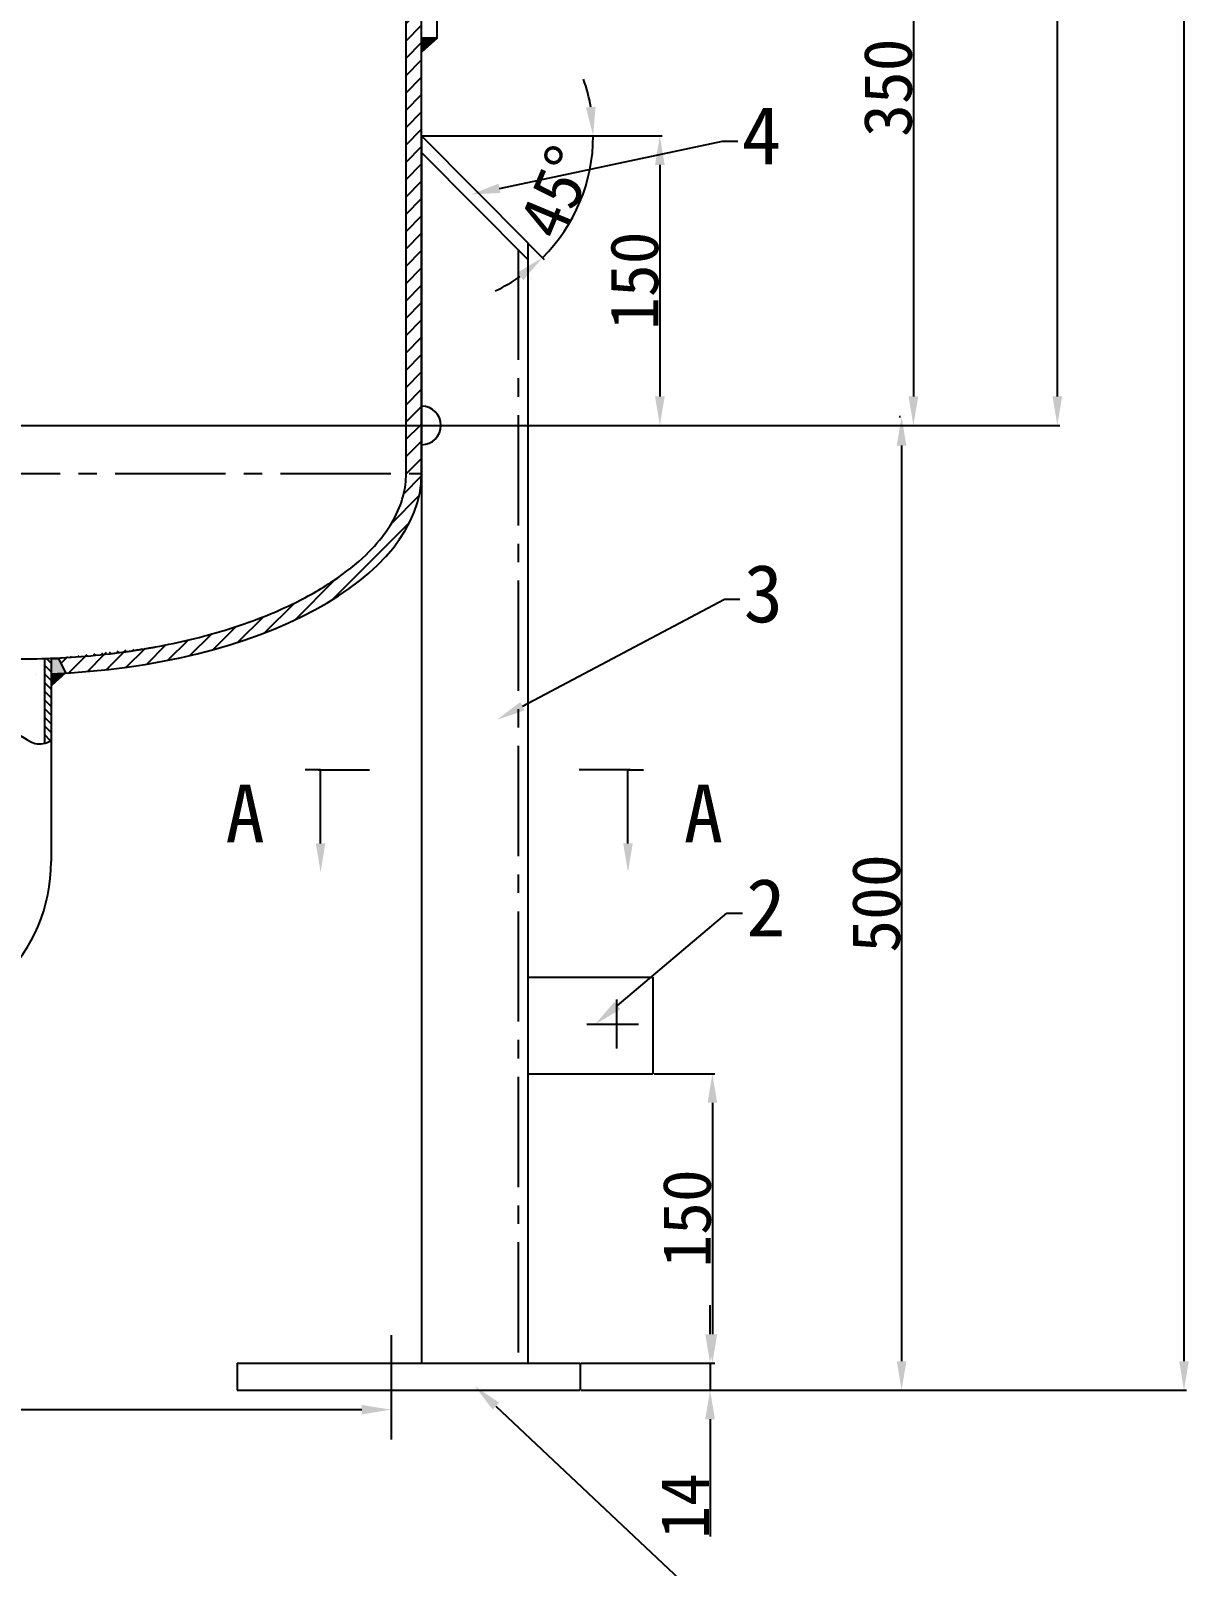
# Model space of a CAD drawing. Header units: millimetres. Extents: x 12390 to 18016, y -2844 to 295.
# Drawn here: x 13325 to 13926, y -2408 to -1613 of the extents above; entities that cross this region are included whole.
import ezdxf
from ezdxf import colors
from ezdxf.entities.mleader import LeaderData, LeaderLine
from ezdxf.math import Vec2, Vec3

# ---------------------------------------------------------------- set-up
doc = ezdxf.new("R2010")
doc.units = ezdxf.units.MM
doc.header["$LTSCALE"] = 3
doc.linetypes.add('CENTER2', pattern=[28.575, 19.05, -3.175, 3.175, -3.175])
doc.layers.add('图层1', color=1, linetype='CENTER2')
doc.styles.add('明细', font='SimSun.ttf', dxfattribs={"height": 30})
doc.styles.add('标注', font='SimSun.ttf', dxfattribs={"height": 25})
doc.dimstyles.new('ISO-25', dxfattribs={"dimtxt": 25, "dimasz": 15, "dimexe": 1.25, "dimexo": 0.625, "dimtad": 1, "dimtxsty": '标注', "dimcen": 2.5, "dimclrd": 5, "dimclre": 1, "dimadec": 0, "dimazin": 0, "dimtfac": 1, "dimtmove": 0, "dimatfit": 3, "dimfxl": 1, "dimarcsym": 0})
pattern_1 = [(45, (14918.6806, -874.47), (-4.490128, 4.490128), [])]

# ---------------------------------------------------------------- blocks, each defined once
blk = doc.blocks.new('*D28')
at = {"layer": 'Defpoints', "color": 1, "lineweight": -2}
for p, q in [((13520.47, -317.07), (13858.61, -317.07)), ((13528.47, -1817.07), (13858.61, -1817.07))]:
    blk.add_line(p, q, dxfattribs=at)
at = {"layer": 'Defpoints', "color": 5, "lineweight": -2}
blk.add_line((13857.36, -332.07), (13857.36, -1802.07), dxfattribs=at)
at = {"layer": 'Defpoints', "color": 0}
for p in [(13519.85, -317.07), (13527.85, -1817.07), (13857.36, -1817.07)]:
    blk.add_point(p, dxfattribs=at)
at = {"layer": 'Defpoints', "color": 5}
for points in [[(13854.86, -332.07), (13859.86, -332.07), (13857.36, -317.07)], [(13854.86, -1802.07), (13859.86, -1802.07), (13857.36, -1817.07)]]:
    blk.add_solid(points, dxfattribs=at)
at = {"layer": 'Defpoints', "color": 0, "insert": (13844.24, -1067.07), "char_height": 25, "attachment_point": 5, "rotation": 90, "style": '标注'}
blk.add_mtext('1500', dxfattribs=at)
blk = doc.blocks.new('*D29')
at = {"layer": 'Defpoints', "color": 1, "lineweight": -2}
for p, q in [((13372.47, -38.07), (13924.25, -38.07)), ((13610.59, -2317.07), (13924.25, -2317.07))]:
    blk.add_line(p, q, dxfattribs=at)
at = {"layer": 'Defpoints', "color": 5, "lineweight": -2}
blk.add_line((13923, -53.07), (13923, -2302.07), dxfattribs=at)
at = {"layer": 'Defpoints', "color": 0}
for p in [(13371.85, -38.07), (13609.96, -2317.07), (13923, -2317.07)]:
    blk.add_point(p, dxfattribs=at)
at = {"layer": 'Defpoints', "color": 5}
for points in [[(13920.5, -53.07), (13925.5, -53.07), (13923, -38.07)], [(13920.5, -2302.07), (13925.5, -2302.07), (13923, -2317.07)]]:
    blk.add_solid(points, dxfattribs=at)
at = {"layer": 'Defpoints', "color": 0, "insert": (13909.87, -1177.57), "char_height": 25, "attachment_point": 5, "rotation": 90, "style": '标注'}
blk.add_mtext('2283', dxfattribs=at)
blk = doc.blocks.new('*D34')
at = {"layer": 'Defpoints', "color": 1, "lineweight": -2}
for p, q in [((13528.47, -1667.07), (13652.6, -1667.07)), ((13528.47, -1817.07), (13652.6, -1817.07))]:
    blk.add_line(p, q, dxfattribs=at)
at = {"layer": 'Defpoints', "color": 5, "lineweight": -2}
blk.add_line((13651.35, -1682.07), (13651.35, -1802.07), dxfattribs=at)
at = {"layer": 'Defpoints', "color": 0}
for p in [(13527.85, -1667.07), (13527.85, -1817.07), (13651.35, -1817.07)]:
    blk.add_point(p, dxfattribs=at)
at = {"layer": 'Defpoints', "color": 5}
for points in [[(13648.85, -1682.07), (13653.85, -1682.07), (13651.35, -1667.07)], [(13648.85, -1802.07), (13653.85, -1802.07), (13651.35, -1817.07)]]:
    blk.add_solid(points, dxfattribs=at)
at = {"layer": 'Defpoints', "color": 0, "insert": (13638.23, -1742.07), "char_height": 25, "attachment_point": 5, "rotation": 90, "style": '标注'}
blk.add_mtext('150', dxfattribs=at)
blk = doc.blocks.new('*D35')
at = {"layer": 'Defpoints', "color": 1, "lineweight": -2}
blk.add_line((13583.29, -1722.96), (13591.36, -1731.1), dxfattribs=at)
at = {"layer": 'Defpoints', "color": 5, "lineweight": -2}
for start, end in [(9.67511, 19.35022), (314.76927, 0), (295.41905, 305.09416)]:
    blk.add_arc((13527.85, -1667.07), 88.94, start, end, dxfattribs=at)
at = {"layer": 'Defpoints', "color": 0}
for p in [(13527.85, -1667.07), (13527.85, -1667.07), (13652.6, -1667.07), (13604.75, -1711.75), (13582.85, -1722.52)]:
    blk.add_point(p, dxfattribs=at)
at = {"layer": 'Defpoints', "color": 5}
for points in [[(13618.01, -1651.91), (13613.03, -1652.34), (13616.79, -1667.07)], [(13577.38, -1737.92), (13580.59, -1741.76), (13590.48, -1730.21)]]:
    blk.add_solid(points, dxfattribs=at)
at = {"layer": 'Defpoints', "color": 0, "insert": (13597.83, -1696.22), "char_height": 25, "attachment_point": 5, "rotation": 67.38464, "style": '标注'}
blk.add_mtext('45°', dxfattribs=at)
blk = doc.blocks.new('*D36')
at = {"layer": 'Defpoints', "color": 1, "lineweight": -2}
for p, q in [((13776, -1812.57), (13775.38, -1812.57)), ((13611.21, -2317.07), (13777.88, -2317.07))]:
    blk.add_line(p, q, dxfattribs=at)
at = {"layer": 'Defpoints', "color": 5, "lineweight": -2}
blk.add_line((13776.63, -1827.57), (13776.63, -2302.07), dxfattribs=at)
at = {"layer": 'Defpoints', "color": 0}
for p in [(13776.63, -1812.57), (13610.59, -2317.07), (13776.63, -2317.07)]:
    blk.add_point(p, dxfattribs=at)
at = {"layer": 'Defpoints', "color": 5}
for points in [[(13774.13, -1827.57), (13779.13, -1827.57), (13776.63, -1812.57)], [(13774.13, -2302.07), (13779.13, -2302.07), (13776.63, -2317.07)]]:
    blk.add_solid(points, dxfattribs=at)
at = {"layer": 'Defpoints', "color": 0, "insert": (13763.5, -2064.82), "char_height": 25, "attachment_point": 5, "rotation": 90, "style": '标注'}
blk.add_mtext('500', dxfattribs=at)
blk = doc.blocks.new('*D37')
at = {"layer": 'Defpoints', "color": 1, "lineweight": -2}
for p, q in [((13648.35, -2153.07), (13679.81, -2153.07)), ((13610.59, -2303.07), (13679.81, -2303.07))]:
    blk.add_line(p, q, dxfattribs=at)
at = {"layer": 'Defpoints', "color": 5, "lineweight": -2}
blk.add_line((13678.56, -2168.07), (13678.56, -2288.07), dxfattribs=at)
at = {"layer": 'Defpoints', "color": 0}
for p in [(13647.73, -2153.07), (13609.96, -2303.07), (13678.56, -2303.07)]:
    blk.add_point(p, dxfattribs=at)
at = {"layer": 'Defpoints', "color": 5}
for points in [[(13676.06, -2168.07), (13681.06, -2168.07), (13678.56, -2153.07)], [(13676.06, -2288.07), (13681.06, -2288.07), (13678.56, -2303.07)]]:
    blk.add_solid(points, dxfattribs=at)
at = {"layer": 'Defpoints', "color": 0, "insert": (13665.43, -2228.07), "char_height": 25, "attachment_point": 5, "rotation": 90, "style": '标注'}
blk.add_mtext('150', dxfattribs=at)
blk = doc.blocks.new('*D38')
at = {"layer": 'Defpoints', "color": 5, "lineweight": -2}
for p, q in [((13677.38, -2288.07), (13677.38, -2273.07)), ((13677.38, -2303.07), (13677.38, -2317.07)), ((13677.38, -2332.07), (13677.38, -2392.83))]:
    blk.add_line(p, q, dxfattribs=at)
at = {"layer": 'Defpoints', "color": 1, "lineweight": -2}
for p, q in [((13610.59, -2303.07), (13678.63, -2303.07)), ((13611.84, -2317.07), (13678.63, -2317.07))]:
    blk.add_line(p, q, dxfattribs=at)
at = {"layer": 'Defpoints', "color": 0}
for p in [(13609.96, -2303.07), (13611.21, -2317.07), (13677.38, -2317.07)]:
    blk.add_point(p, dxfattribs=at)
at = {"layer": 'Defpoints', "color": 5}
for points in [[(13674.88, -2288.07), (13679.88, -2288.07), (13677.38, -2303.07)], [(13674.88, -2332.07), (13679.88, -2332.07), (13677.38, -2317.07)]]:
    blk.add_solid(points, dxfattribs=at)
at = {"layer": 'Defpoints', "color": 0, "insert": (13664.25, -2377.06), "char_height": 25, "attachment_point": 5, "rotation": 90, "style": '标注'}
blk.add_mtext('14', dxfattribs=at)
blk = doc.blocks.new('*D57')
at = {"layer": 'Defpoints', "color": 1, "lineweight": -2}
for p, q in [((13766.47, -1467.07), (13784.01, -1467.07)), ((13778, -1817.07), (13784.01, -1817.07))]:
    blk.add_line(p, q, dxfattribs=at)
at = {"layer": 'Defpoints', "color": 5, "lineweight": -2}
blk.add_line((13782.76, -1482.07), (13782.76, -1802.07), dxfattribs=at)
at = {"layer": 'Defpoints', "color": 0}
for p in [(13765.85, -1467.07), (13777.38, -1817.07), (13782.76, -1817.07)]:
    blk.add_point(p, dxfattribs=at)
at = {"layer": 'Defpoints', "color": 5}
for points in [[(13780.26, -1482.07), (13785.26, -1482.07), (13782.76, -1467.07)], [(13780.26, -1802.07), (13785.26, -1802.07), (13782.76, -1817.07)]]:
    blk.add_solid(points, dxfattribs=at)
at = {"layer": 'Defpoints', "color": 0, "insert": (13769.63, -1642.07), "char_height": 25, "attachment_point": 5, "rotation": 90, "style": '标注'}
blk.add_mtext('350', dxfattribs=at)

msp = doc.modelspace()

# ---------------------------------------------------------------- hatches: boundary and pattern name
msp.add_hatch(color=256).paths.add_polyline_path([(13535.85, -1616.329), (13527.85, -1623.65), (13527.85, -1616.329)])
at = {"layer": 'Defpoints'}
h = msp.add_hatch(dxfattribs=at)
h.set_pattern_fill('ANSI31', color=256, scale=2, style=0)
h.set_pattern_definition(pattern_1)
h.paths.add_polyline_path([(13527.85, -1547.071), (13519.85, -1547.071), (13519.85, -1817.071), (13527.85, -1817.071)])
h = msp.add_hatch(dxfattribs=at)
h.set_pattern_fill('ANSI31', color=256, scale=2, style=0)
h.set_pattern_definition(pattern_1)
h.paths.add_polyline_path([(13527.85, -1817.071), (13519.85, -1817.071), (13519.85, -1842.071), (13527.85, -1842.071)])
h = msp.add_hatch(dxfattribs=at)
h.set_pattern_fill('ANSI31', color=256, scale=2, style=0)
h.set_pattern_definition(pattern_1)
edge = h.paths.add_edge_path()
edge.add_ellipse((13319.85, -1842.071), major_axis=(-208, 0), ratio=0.5, start_angle=96.440843, end_angle=180)
edge.add_line((13527.85, -1842.071), (13519.85, -1842.071))
edge.add_spline(control_points=[(13519.85, -1842.071), (13519.85, -1843.931), (13519.732, -1845.79), (13518.981, -1851.704), (13517.906, -1855.768), (13514.577, -1863.923), (13512.321, -1868.012), (13506.592, -1876.128), (13503.118, -1880.154), (13494.21, -1888.768), (13488.528, -1893.317), (13475.618, -1901.963), (13468.393, -1906.06), (13451.11, -1914.363), (13440.776, -1918.443), (13418.636, -1925.543), (13406.832, -1928.564), (13382.226, -1933.409), (13369.426, -1935.234), (13349.49, -1937.049), (13342.53, -1937.499), (13335.541, -1937.769)], knot_values=[1.6477955, 1.6477955, 1.6477955, 1.6477955, 1.7111931, 1.7111931, 1.8491355, 1.8491355, 1.9870778, 1.9870778, 2.1250201, 2.1250201, 2.2890894, 2.2890894, 2.4531586, 2.4531586, 2.6482714, 2.6482714, 2.8433843, 2.8433843, 3.0384972, 3.0384972, 3.1415927, 3.1415927, 3.1415927, 3.1415927], degree=3, periodic=0)
edge.add_spline(control_points=[(13389.579, -1931.924), (13388.393, -1932.14), (13387.202, -1932.351), (13373.136, -1934.764), (13359.801, -1936.328), (13341.654, -1937.513), (13337.007, -1937.736), (13332.35, -1937.879)], knot_values=[1.6321111, 1.6321111, 1.6321111, 1.6321111, 1.6507393, 1.6507393, 1.8513533, 1.8513533, 1.9199765, 1.9199765, 1.9199765, 1.9199765], degree=3, periodic=0)
edge.add_spline(control_points=[(13519.85, -1842.071), (13519.85, -1843.931), (13519.732, -1845.79), (13518.981, -1851.704), (13517.906, -1855.768), (13514.577, -1863.923), (13512.321, -1868.012), (13506.592, -1876.128), (13503.118, -1880.154), (13494.21, -1888.768), (13488.528, -1893.317), (13475.618, -1901.963), (13468.393, -1906.06), (13451.11, -1914.363), (13440.776, -1918.443), (13418.636, -1925.543), (13406.832, -1928.564), (13382.226, -1933.409), (13369.426, -1935.234), (13349.49, -1937.049), (13342.53, -1937.499), (13335.541, -1937.769)], knot_values=[1.6477955, 1.6477955, 1.6477955, 1.6477955, 1.7111931, 1.7111931, 1.8491355, 1.8491355, 1.9870778, 1.9870778, 2.1250201, 2.1250201, 2.2890894, 2.2890894, 2.4531586, 2.4531586, 2.6482714, 2.6482714, 2.8433843, 2.8433843, 3.0384972, 3.0384972, 3.1415927, 3.1415927, 3.1415927, 3.1415927], degree=3, periodic=0)
edge.add_spline(control_points=[(13389.579, -1931.924), (13388.393, -1932.14), (13387.202, -1932.351), (13373.136, -1934.764), (13359.801, -1936.328), (13341.654, -1937.513), (13337.007, -1937.736), (13332.35, -1937.879)], knot_values=[1.6321111, 1.6321111, 1.6321111, 1.6321111, 1.6507393, 1.6507393, 1.8513533, 1.8513533, 1.9199765, 1.9199765, 1.9199765, 1.9199765], degree=3, periodic=0)
edge.add_spline(control_points=[(13519.85, -1842.071), (13519.85, -1843.931), (13519.732, -1845.79), (13518.981, -1851.704), (13517.906, -1855.768), (13514.577, -1863.923), (13512.321, -1868.012), (13506.592, -1876.128), (13503.118, -1880.154), (13494.21, -1888.768), (13488.528, -1893.317), (13475.618, -1901.963), (13468.393, -1906.06), (13451.11, -1914.363), (13440.776, -1918.443), (13418.636, -1925.543), (13406.832, -1928.564), (13382.226, -1933.409), (13369.426, -1935.234), (13349.49, -1937.049), (13342.53, -1937.499), (13335.541, -1937.769)], knot_values=[1.6477955, 1.6477955, 1.6477955, 1.6477955, 1.7111931, 1.7111931, 1.8491355, 1.8491355, 1.9870778, 1.9870778, 2.1250201, 2.1250201, 2.2890894, 2.2890894, 2.4531586, 2.4531586, 2.6482714, 2.6482714, 2.8433843, 2.8433843, 3.0384972, 3.0384972, 3.1415927, 3.1415927, 3.1415927, 3.1415927], degree=3, periodic=0)
edge.add_spline(control_points=[(13389.579, -1931.924), (13388.393, -1932.14), (13387.202, -1932.351), (13373.136, -1934.764), (13359.801, -1936.328), (13341.654, -1937.513), (13337.007, -1937.736), (13332.35, -1937.879)], knot_values=[1.6321111, 1.6321111, 1.6321111, 1.6321111, 1.6507393, 1.6507393, 1.8513533, 1.8513533, 1.9199765, 1.9199765, 1.9199765, 1.9199765], degree=3, periodic=0)
edge.add_spline(control_points=[(13519.85, -1842.071), (13519.85, -1843.931), (13519.732, -1845.79), (13518.981, -1851.704), (13517.906, -1855.768), (13514.577, -1863.923), (13512.321, -1868.012), (13506.592, -1876.128), (13503.118, -1880.154), (13494.21, -1888.768), (13488.528, -1893.317), (13475.618, -1901.963), (13468.393, -1906.06), (13451.11, -1914.363), (13440.776, -1918.443), (13418.636, -1925.543), (13406.832, -1928.564), (13382.226, -1933.409), (13369.426, -1935.234), (13349.49, -1937.049), (13342.53, -1937.499), (13335.541, -1937.769)], knot_values=[1.6477955, 1.6477955, 1.6477955, 1.6477955, 1.7111931, 1.7111931, 1.8491355, 1.8491355, 1.9870778, 1.9870778, 2.1250201, 2.1250201, 2.2890894, 2.2890894, 2.4531586, 2.4531586, 2.6482714, 2.6482714, 2.8433843, 2.8433843, 3.0384972, 3.0384972, 3.1415927, 3.1415927, 3.1415927, 3.1415927], degree=3, periodic=0)
edge.add_spline(control_points=[(13389.579, -1931.924), (13388.393, -1932.14), (13387.202, -1932.351), (13373.136, -1934.764), (13359.801, -1936.328), (13341.654, -1937.513), (13337.007, -1937.736), (13332.35, -1937.879)], knot_values=[1.6321111, 1.6321111, 1.6321111, 1.6321111, 1.6507393, 1.6507393, 1.8513533, 1.8513533, 1.9199765, 1.9199765, 1.9199765, 1.9199765], degree=3, periodic=0)
edge.add_spline(control_points=[(13519.85, -1842.071), (13519.85, -1843.931), (13519.732, -1845.79), (13518.981, -1851.704), (13517.906, -1855.768), (13514.577, -1863.923), (13512.321, -1868.012), (13506.592, -1876.128), (13503.118, -1880.154), (13494.21, -1888.768), (13488.528, -1893.317), (13475.618, -1901.963), (13468.393, -1906.06), (13451.11, -1914.363), (13440.776, -1918.443), (13418.636, -1925.543), (13406.832, -1928.564), (13382.226, -1933.409), (13369.426, -1935.234), (13349.49, -1937.049), (13342.53, -1937.499), (13335.541, -1937.769)], knot_values=[1.6477955, 1.6477955, 1.6477955, 1.6477955, 1.7111931, 1.7111931, 1.8491355, 1.8491355, 1.9870778, 1.9870778, 2.1250201, 2.1250201, 2.2890894, 2.2890894, 2.4531586, 2.4531586, 2.6482714, 2.6482714, 2.8433843, 2.8433843, 3.0384972, 3.0384972, 3.1415927, 3.1415927, 3.1415927, 3.1415927], degree=3, periodic=0)
edge.add_spline(control_points=[(13389.579, -1931.924), (13388.393, -1932.14), (13387.202, -1932.351), (13373.136, -1934.764), (13359.801, -1936.328), (13341.654, -1937.513), (13337.007, -1937.736), (13332.35, -1937.879)], knot_values=[1.6321111, 1.6321111, 1.6321111, 1.6321111, 1.6507393, 1.6507393, 1.8513533, 1.8513533, 1.9199765, 1.9199765, 1.9199765, 1.9199765], degree=3, periodic=0)
edge.add_spline(control_points=[(13519.85, -1842.071), (13519.85, -1843.931), (13519.732, -1845.79), (13518.981, -1851.704), (13517.906, -1855.768), (13514.577, -1863.923), (13512.321, -1868.012), (13506.592, -1876.128), (13503.118, -1880.154), (13494.21, -1888.768), (13488.528, -1893.317), (13475.618, -1901.963), (13468.393, -1906.06), (13451.11, -1914.363), (13440.776, -1918.443), (13418.636, -1925.543), (13406.832, -1928.564), (13382.226, -1933.409), (13369.426, -1935.234), (13349.49, -1937.049), (13342.53, -1937.499), (13335.541, -1937.769)], knot_values=[1.6477955, 1.6477955, 1.6477955, 1.6477955, 1.7111931, 1.7111931, 1.8491355, 1.8491355, 1.9870778, 1.9870778, 2.1250201, 2.1250201, 2.2890894, 2.2890894, 2.4531586, 2.4531586, 2.6482714, 2.6482714, 2.8433843, 2.8433843, 3.0384972, 3.0384972, 3.1415927, 3.1415927, 3.1415927, 3.1415927], degree=3, periodic=0)
edge.add_spline(control_points=[(13389.579, -1931.924), (13388.393, -1932.14), (13387.202, -1932.351), (13373.136, -1934.764), (13359.801, -1936.328), (13341.654, -1937.513), (13337.007, -1937.736), (13332.35, -1937.879)], knot_values=[1.6321111, 1.6321111, 1.6321111, 1.6321111, 1.6507393, 1.6507393, 1.8513533, 1.8513533, 1.9199765, 1.9199765, 1.9199765, 1.9199765], degree=3, periodic=0)
edge.add_spline(control_points=[(13519.85, -1842.071), (13519.85, -1843.931), (13519.732, -1845.79), (13518.981, -1851.704), (13517.906, -1855.768), (13514.577, -1863.923), (13512.321, -1868.012), (13506.592, -1876.128), (13503.118, -1880.154), (13494.21, -1888.768), (13488.528, -1893.317), (13475.618, -1901.963), (13468.393, -1906.06), (13451.11, -1914.363), (13440.776, -1918.443), (13418.636, -1925.543), (13406.832, -1928.564), (13382.226, -1933.409), (13369.426, -1935.234), (13349.49, -1937.049), (13342.53, -1937.499), (13335.541, -1937.769)], knot_values=[1.6477955, 1.6477955, 1.6477955, 1.6477955, 1.7111931, 1.7111931, 1.8491355, 1.8491355, 1.9870778, 1.9870778, 2.1250201, 2.1250201, 2.2890894, 2.2890894, 2.4531586, 2.4531586, 2.6482714, 2.6482714, 2.8433843, 2.8433843, 3.0384972, 3.0384972, 3.1415927, 3.1415927, 3.1415927, 3.1415927], degree=3, periodic=0)
edge.add_spline(control_points=[(13389.579, -1931.924), (13388.393, -1932.14), (13387.202, -1932.351), (13373.136, -1934.764), (13359.801, -1936.328), (13341.654, -1937.513), (13337.007, -1937.736), (13332.35, -1937.879)], knot_values=[1.6321111, 1.6321111, 1.6321111, 1.6321111, 1.6507393, 1.6507393, 1.8513533, 1.8513533, 1.9199765, 1.9199765, 1.9199765, 1.9199765], degree=3, periodic=0)
edge.add_spline(control_points=[(13519.85, -1842.071), (13519.85, -1843.931), (13519.732, -1845.79), (13518.981, -1851.704), (13517.906, -1855.768), (13514.577, -1863.923), (13512.321, -1868.012), (13506.592, -1876.128), (13503.118, -1880.154), (13494.21, -1888.768), (13488.528, -1893.317), (13475.618, -1901.963), (13468.393, -1906.06), (13451.11, -1914.363), (13440.776, -1918.443), (13418.636, -1925.543), (13406.832, -1928.564), (13382.226, -1933.409), (13369.426, -1935.234), (13349.49, -1937.049), (13342.53, -1937.499), (13335.541, -1937.769)], knot_values=[1.6477955, 1.6477955, 1.6477955, 1.6477955, 1.7111931, 1.7111931, 1.8491355, 1.8491355, 1.9870778, 1.9870778, 2.1250201, 2.1250201, 2.2890894, 2.2890894, 2.4531586, 2.4531586, 2.6482714, 2.6482714, 2.8433843, 2.8433843, 3.0384972, 3.0384972, 3.1415927, 3.1415927, 3.1415927, 3.1415927], degree=3, periodic=0)
edge.add_spline(control_points=[(13389.579, -1931.924), (13388.393, -1932.14), (13387.202, -1932.351), (13373.136, -1934.764), (13359.801, -1936.328), (13341.654, -1937.513), (13337.007, -1937.736), (13332.35, -1937.879)], knot_values=[1.6321111, 1.6321111, 1.6321111, 1.6321111, 1.6507393, 1.6507393, 1.8513533, 1.8513533, 1.9199765, 1.9199765, 1.9199765, 1.9199765], degree=3, periodic=0)
edge.add_spline(control_points=[(13519.85, -1842.071), (13519.85, -1843.931), (13519.732, -1845.79), (13518.981, -1851.704), (13517.906, -1855.768), (13514.577, -1863.923), (13512.321, -1868.012), (13506.592, -1876.128), (13503.118, -1880.154), (13494.21, -1888.768), (13488.528, -1893.317), (13475.618, -1901.963), (13468.393, -1906.06), (13451.11, -1914.363), (13440.776, -1918.443), (13418.636, -1925.543), (13406.832, -1928.564), (13382.226, -1933.409), (13369.426, -1935.234), (13349.49, -1937.049), (13342.53, -1937.499), (13335.541, -1937.769)], knot_values=[1.6477955, 1.6477955, 1.6477955, 1.6477955, 1.7111931, 1.7111931, 1.8491355, 1.8491355, 1.9870778, 1.9870778, 2.1250201, 2.1250201, 2.2890894, 2.2890894, 2.4531586, 2.4531586, 2.6482714, 2.6482714, 2.8433843, 2.8433843, 3.0384972, 3.0384972, 3.1415927, 3.1415927, 3.1415927, 3.1415927], degree=3, periodic=0)
edge.add_spline(control_points=[(13389.579, -1931.924), (13388.393, -1932.14), (13387.202, -1932.351), (13373.136, -1934.764), (13359.801, -1936.328), (13341.654, -1937.513), (13337.007, -1937.736), (13332.35, -1937.879)], knot_values=[1.6321111, 1.6321111, 1.6321111, 1.6321111, 1.6507393, 1.6507393, 1.8513533, 1.8513533, 1.9199765, 1.9199765, 1.9199765, 1.9199765], degree=3, periodic=0)
edge.add_line((13339.509, -1937.591), (13343.237, -1945.411))
h = msp.add_hatch(dxfattribs=at)
h.set_pattern_fill('ANSI31', color=256, angle=90, style=0)
h.set_pattern_definition([(135, (13111.8497, -1842.071), (-2.245064, -2.245064), [])])
edge = h.paths.add_edge_path()
edge.add_ellipse((13319.85, -1842.071), major_axis=(-208, 0), ratio=0.5, start_angle=94.411726, end_angle=94.449528)
edge.add_line((13335.987, -1945.758), (13335.987, -1937.75))
edge.add_spline(control_points=[(13389.579, -1931.924), (13388.393, -1932.14), (13387.202, -1932.351), (13373.136, -1934.764), (13359.801, -1936.328), (13341.654, -1937.513), (13337.007, -1937.736), (13332.35, -1937.879)], knot_values=[1.6321111, 1.6321111, 1.6321111, 1.6321111, 1.6507393, 1.6507393, 1.8513533, 1.8513533, 1.9199765, 1.9199765, 1.9199765, 1.9199765], degree=3, periodic=0)
edge.add_line((13332.35, -1937.879), (13332.35, -1981.804))
edge.add_spline(control_points=[(13332.35, -1981.804), (13333.524, -1981.503), (13334.69, -1981.005), (13335.85, -1980.349)], knot_values=[39.4913988, 39.4913988, 39.4913988, 39.4913988, 43.6159268, 43.6159268, 43.6159268, 43.6159268], degree=3, periodic=0)
edge.add_line((13335.85, -1980.349), (13335.85, -1945.763))
h = msp.add_hatch(color=256, dxfattribs=at)
edge = h.paths.add_edge_path()
edge.add_line((13335.987, -1937.791), (13339.604, -1937.791))
edge.add_line((13339.604, -1937.791), (13343.222, -1945.379))
edge.add_line((13343.222, -1945.379), (13343.183, -1945.415))
edge.add_ellipse((13319.85, -1842.071), major_axis=(208, 0), ratio=0.5, start_angle=274.449528, end_angle=276.440843, ccw=False)
edge.add_line((13335.987, -1945.758), (13335.987, -1937.791))
msp.add_hatch(color=256, dxfattribs=at).paths.add_polyline_path([(13335.987, -1946.071), (13342.452, -1946.071), (13335.987, -1951.884)])

# ---------------------------------------------------------------- linework, layer by layer
for p, q in [((13535.85, -1616.528), (13535.85, -1547.071)), ((13535.85, -1616.329), (13527.806, -1623.69))]:
    msp.add_line(p, q)
for p, q in [((13519.85, -1842.071), (13519.85, -1547.071)), ((13527.85, -1842.071), (13527.85, -1547.071)), ((13527.85, -1667.071), (13582.85, -1722.516)), ((13527.85, -1667.071), (13527.85, -2303.071)), ((13527.85, -1667.071), (13652.604, -1667.071)), ((13527.85, -1675.591), (13582.85, -1731.035)), ((13582.85, -1722.516), (13582.85, -2303.071)), ((13111.85, -1817.071), (13527.85, -1817.071)), ((13332.35, -1937.879), (13332.35, -1981.804)), ((13335.987, -1951.884), (13335.987, -1937.791)), ((13335.987, -1937.791), (13339.604, -1937.791)), ((13339.604, -1937.791), (13343.222, -1945.379)), ((13335.85, -1945.763), (13335.85, -2043.071)), ((13343.222, -1945.379), (13335.987, -1951.884)), ((13474.227, -1995.627), (13500.782, -1995.627)), ((13636.084, -1995.627), (13609.529, -1995.627)), ((13582.85, -2103.071), (13647.728, -2103.071)), ((13647.728, -2103.071), (13647.728, -2153.071)), ((13628.949, -2114.633), (13628.949, -2139.959)), ((13613.454, -2127.296), (13640.219, -2127.296)), ((13582.85, -2153.071), (13647.728, -2153.071)), ((13432.296, -2303.071), (13609.964, -2303.071)), ((13432.296, -2303.071), (13432.296, -2317.071)), ((13609.964, -2303.071), (13609.964, -2317.071)), ((13432.296, -2317.071), (13609.964, -2317.071))]:
    msp.add_line(p, q, dxfattribs=at)
for centre, radius, end in [((13527.85, -1817.071), 10, 90), ((13249.85, -2043.071), 86, 0)]:
    msp.add_arc(centre, radius, 270, end, dxfattribs=at)
msp.add_ellipse((13319.85, -1842.071), major_axis=(-208, 0), ratio=0.5, start_param=1.6477955, end_param=3.1415927, dxfattribs=at)
for points, knots in [([(13119.85, -1842.071), (13119.85, -1846.306), (13120.458, -1850.544), (13122.934, -1859.059), (13124.806, -1863.336), (13129.875, -1871.868), (13133.074, -1876.119), (13140.794, -1884.466), (13145.314, -1888.56), (13155.601, -1896.452), (13161.366, -1900.25), (13174.018, -1907.435), (13180.904, -1910.82), (13195.643, -1917.084), (13203.496, -1919.962), (13219.993, -1925.134), (13228.637, -1927.429), (13246.525, -1931.377), (13255.77, -1933.03), (13278.333, -1936.168), (13291.838, -1937.335), (13319.05, -1938.298), (13332.758, -1938.095), (13359.801, -1936.328), (13373.136, -1934.764), (13387.202, -1932.351), (13388.393, -1932.14), (13389.579, -1931.924)], [0, 0, 0, 0, 0.1443896, 0.1443896, 0.2887791, 0.2887791, 0.4331687, 0.4331687, 0.5775583, 0.5775583, 0.7219478, 0.7219478, 0.8663374, 0.8663374, 1.0107269, 1.0107269, 1.1551165, 1.1551165, 1.2995061, 1.2995061, 1.5001202, 1.5001202, 1.7007342, 1.7007342, 1.9013483, 1.9013483, 1.9199765, 1.9199765, 1.9199765, 1.9199765]), ([(13335.541, -1937.769), (13342.53, -1937.499), (13349.49, -1937.049), (13369.426, -1935.234), (13382.226, -1933.409), (13406.832, -1928.564), (13418.636, -1925.543), (13440.776, -1918.443), (13451.11, -1914.363), (13468.393, -1906.06), (13475.618, -1901.963), (13488.528, -1893.317), (13494.21, -1888.768), (13503.118, -1880.154), (13506.592, -1876.128), (13512.321, -1868.012), (13514.577, -1863.923), (13517.906, -1855.768), (13518.981, -1851.704), (13519.732, -1845.79), (13519.85, -1843.931), (13519.85, -1842.071)], [1.6477955, 1.6477955, 1.6477955, 1.6477955, 1.750891, 1.750891, 1.9460038, 1.9460038, 2.1411167, 2.1411167, 2.3362295, 2.3362295, 2.5002988, 2.5002988, 2.664368, 2.664368, 2.8023103, 2.8023103, 2.9402527, 2.9402527, 3.078195, 3.078195, 3.1415927, 3.1415927, 3.1415927, 3.1415927]), ([(13303.85, -1976.441), (13306.588, -1974.783), (13314.505, -1971.819), (13325.425, -1983.757), (13333.114, -1981.897), (13335.85, -1980.349)], [7.505316, 7.505316, 7.505316, 7.505316, 16.6371665, 33.8815057, 43.6159268, 43.6159268, 43.6159268, 43.6159268])]:
    msp.add_open_spline(points, degree=3, knots=knots, dxfattribs=at)
at = {"layer": '图层1'}
for p, q in [((13535.85, -1616.329), (13527.85, -1616.329)), ((13577.85, -1725.995), (13577.85, -2303.071)), ((13111.85, -1842.071), (13527.85, -1842.071)), ((13512.147, -2288.546), (13512.147, -2342.672))]:
    msp.add_line(p, q, dxfattribs=at)

# ---------------------------------------------------------------- texts
at = {"layer": 'Defpoints', "char_height": 30, "width": 34.14172, "style": '明细'}
for insert, attachment_point in [((13426.176, -2003.205), 1), ((13684.135, -2003.205), 3)]:
    msp.add_mtext('A', dxfattribs=dict(at, insert=insert, attachment_point=attachment_point))

# ---------------------------------------------------------------- dimensions: what is measured, and where the dimension line sits
at = {"layer": 'Defpoints'}
dim = msp.add_linear_dim(base=(13922.997, -2317.071), p1=(13371.85, -38.071), p2=(13609.964, -2317.071), angle=90, text='2283', dimstyle='ISO-25', dxfattribs=at)
dim.commit()
dim.dimension.update_dxf_attribs({"geometry": '*D29', "text_midpoint": (13922.997, -1177.571), "dimtype": 160})
for base, p1, p2, picture, middle in [((13857.362, -1817.071), (13519.85, -317.071), (13527.85, -1817.071), '*D28', (13857.362, -1067.071)), ((13678.558, -2303.071), (13647.728, -2153.071), (13609.964, -2303.071), '*D37', (13678.558, -2228.071)), ((13677.376, -2317.071), (13609.964, -2303.071), (13611.214, -2317.071), '*D38', (13677.376, -2377.063))]:
    dim = msp.add_linear_dim(base=base, p1=p1, p2=p2, angle=90, dimstyle='ISO-25', dxfattribs=at)
    dim.commit()
    dim.dimension.update_dxf_attribs({"geometry": picture, "text_midpoint": middle, "dimtype": 160})
for base, p1, p2, picture, middle in [((13782.758, -1817.071), (13765.85, -1467.071), (13777.378, -1817.071), '*D57', (13769.633, -1642.071)), ((13651.354, -1817.071), (13527.85, -1667.071), (13527.85, -1817.071), '*D34', (13638.229, -1742.071))]:
    dim = msp.add_linear_dim(base=base, p1=p1, p2=p2, angle=90, dimstyle='ISO-25', dxfattribs=at)
    dim.commit()
    dim.dimension.update_dxf_attribs({"geometry": picture, "text_midpoint": middle})
dim = msp.add_angular_dim_2l(base=(13604.75, -1711.745), line1=((13527.85, -1667.071), (13582.85, -1722.516)), line2=((13527.85, -1667.071), (13652.604, -1667.071)), dimstyle='ISO-25', dxfattribs=at)
dim.commit()
dim.dimension.update_dxf_attribs({"geometry": '*D35', "text_midpoint": (13597.831, -1696.223)})
dim = msp.add_linear_dim(base=(13776.627, -2317.071), p1=(13776.627, -1812.567), p2=(13610.589, -2317.071), angle=90, text='500', dimstyle='ISO-25', dxfattribs=at)
dim.commit()
dim.dimension.update_dxf_attribs({"geometry": '*D36', "text_midpoint": (13763.502, -2064.819)})

# ---------------------------------------------------------------- leaders
ml = msp.add_multileader_mtext('Standard', dxfattribs=at)
ml.set_content('4', color=256, style='标注')
ml.set_leader_properties()
ml.build(insert=Vec2(0, 0))
ml.multileader.update_dxf_attribs({"arrow_head_size": 15})
ctx = ml.context
ctx.base_point, ctx.char_height, ctx.arrow_head_size, ctx.plane_origin = Vec3(13691.78, -1669.758), 30, 15, Vec3(13553.557, -1697.343)
notes = []
notes.append((ctx, [(0, (1, 1, 0), (13683.78, -1669.758), (1, 0), 8, [(0, [(13553.557, -1697.343)], 0, [])])]))
ctx.mtext.insert, ctx.mtext.flow_direction = Vec3(13693.78, -1651.758), 5
ml = msp.add_multileader_mtext('Standard', dxfattribs=at)
ml.set_content('3', color=256, style='标注')
ml.set_leader_properties()
ml.build(insert=Vec2(0, 0))
ml.multileader.update_dxf_attribs({"arrow_head_size": 15})
ctx = ml.context
ctx.base_point, ctx.char_height, ctx.arrow_head_size, ctx.plane_origin = Vec3(13692.787, -1907.13), 30, 15, Vec3(13566.881, -1969.62)
notes.append((ctx, [(0, (1, 1, 0), (13684.787, -1907.13), (1, 0), 8, [(0, [(13566.881, -1969.62)], 0, [])])]))
ctx.mtext.insert, ctx.mtext.flow_direction = Vec3(13694.787, -1889.13), 5
ml = msp.add_multileader_mtext('Standard', dxfattribs=at)
ml.set_content('', color=256, style='标注')
ml.set_leader_properties()
ml.build(insert=Vec2(0, 0))
ml.multileader.update_dxf_attribs({"arrow_head_size": 15})
ctx = ml.context
ctx.base_point, ctx.char_height, ctx.arrow_head_size, ctx.plane_origin = Vec3(13463.491, -1995.627), 30, 15, Vec3(13475.491, -2048.675)
ctx.text_align_type = 2
notes.append((ctx, [(0, (1, 1, 0), (13475.491, -1995.627), (-1, 0), 8, [(0, [(13475.491, -2048.675)], 0, [])])]))
ctx.mtext.insert, ctx.mtext.alignment, ctx.mtext.flow_direction = Vec3(13465.491, -1980.627), 3, 5
ml = msp.add_multileader_mtext('Standard', dxfattribs=at)
ml.set_content('', color=256, style='标注')
ml.set_leader_properties()
ml.build(insert=Vec2(0, 0))
ml.multileader.update_dxf_attribs({"arrow_head_size": 15})
ctx = ml.context
ctx.base_point, ctx.char_height, ctx.arrow_head_size, ctx.plane_origin = Vec3(13642.819, -1995.627), 30, 15, Vec3(13634.819, -2048.675)
ctx.text_align_type = 2
notes.append((ctx, [(0, (1, 1, 0), (13634.819, -1995.627), (1, 0), 8, [(0, [(13634.819, -2048.675)], 0, [])])]))
ctx.mtext.insert, ctx.mtext.alignment, ctx.mtext.flow_direction = Vec3(13644.819, -1980.627), 3, 5
ml = msp.add_multileader_mtext('Standard', dxfattribs=at)
ml.set_content('2', color=256, style='标注')
ml.set_leader_properties()
ml.build(insert=Vec2(0, 0))
ml.multileader.update_dxf_attribs({"arrow_head_size": 15})
ctx = ml.context
ctx.base_point, ctx.char_height, ctx.arrow_head_size, ctx.plane_origin = Vec3(13694.101, -2069.903), 30, 15, Vec3(13617.807, -2127.461)
notes.append((ctx, [(0, (1, 1, 0), (13686.101, -2069.903), (1, 0), 8, [(0, [(13617.807, -2127.461)], 0, [])])]))
ctx.mtext.insert, ctx.mtext.flow_direction = Vec3(13696.101, -2051.903), 5
ml = msp.add_multileader_mtext('Standard', dxfattribs=at)
ml.set_content('', color=256, style='标注')
ml.set_leader_properties()
ml.build(insert=Vec2(0, 0))
ml.multileader.update_dxf_attribs({"arrow_head_size": 15})
ctx = ml.context
ctx.base_point, ctx.char_height, ctx.arrow_head_size, ctx.plane_origin = Vec3(13173.663, -2327.145), 30, 15, Vec3(13511.828, -2327.145)
ctx.text_align_type = 2
notes.append((ctx, [(0, (1, 1, 0), (13185.663, -2327.145), (-1, 0), 8, [(0, [(13511.828, -2327.145)], 0, [])])]))
ctx.mtext.insert, ctx.mtext.alignment, ctx.mtext.flow_direction = Vec3(13175.663, -2312.145), 3, 5
ml = msp.add_multileader_mtext('Standard', dxfattribs=at)
ml.set_content('1', color=256, style='标注')
ml.set_leader_properties()
ml.build(insert=Vec2(0, 0))
ml.multileader.update_dxf_attribs({"arrow_head_size": 15})
ctx = ml.context
ctx.base_point, ctx.char_height, ctx.arrow_head_size, ctx.plane_origin = Vec3(13690.113, -2434.348), 30, 15, Vec3(13555.432, -2314.976)
notes.append((ctx, [(0, (1, 1, 0), (13682.113, -2434.348), (1, 0), 8, [(0, [(13555.432, -2314.976)], 0, [])])]))
ctx.mtext.insert, ctx.mtext.flow_direction = Vec3(13692.113, -2416.348), 5
for ctx, leaders in notes:
    for number, flags, end, landing, length, lines in leaders:
        leader = LeaderData()
        leader.index, (leader.has_last_leader_line, leader.has_dogleg_vector, leader.attachment_direction) = number, flags
        leader.last_leader_point, leader.dogleg_vector, leader.dogleg_length = Vec3(end), Vec3(landing), length
        for number, points, colour, breaks in lines:
            line = LeaderLine()
            line.index, line.vertices, line.color, line.breaks = number, Vec3.list(points), colors.encode_raw_color(colour), breaks
            leader.lines.append(line)
        ctx.leaders.append(leader)

doc.saveas('drawing.dxf')
